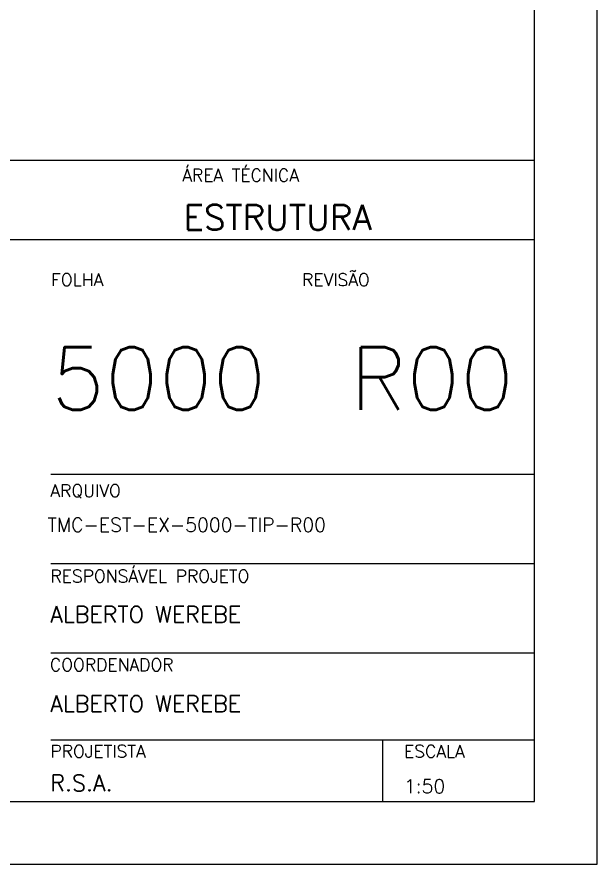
# Model space of a CAD drawing. Extents: x 1005 to 7189, y 1013 to 3983.
# Drawn here: x 6727 to 7189, y 1013 to 1689 of the extents above; entities that cross this region are included whole.
import ezdxf

# ---------------------------------------------------------------- set-up
doc = ezdxf.new("R2010")
doc.units = 0
doc.header["$MEASUREMENT"] = 0
for name, color, linetype in [('1', 1, 'CONTINUOUS'), ('3', 3, 'CONTINUOUS'), ('4', 4, 'CONTINUOUS'), ('6', 6, 'CONTINUOUS')]:
    doc.layers.add(name, color=color, linetype=linetype)
doc.styles.get("Standard").update_dxf_attribs({"font": 'ROMANS.SHX'})

msp = doc.modelspace()

# ---------------------------------------------------------------- linework, layer by layer
at = {"layer": '1', "linetype": 'Continuous'}
for p, q in [((7138.994654, 1574.038968), (6254.762797, 1574.038968)), ((7138.994654, 1510.816939), (6254.762797, 1510.816939)), ((7138.994654, 1323.616355), (6753.796552, 1323.616355)), ((7138.994654, 1252.38176), (6753.796552, 1252.38176)), ((7138.994654, 1181.147166), (6753.796552, 1181.147166)), ((7138.994654, 1111.946937), (6753.796552, 1111.946937)), ((7018.210014, 1111.946937), (7018.210014, 1063.09205))]:
    msp.add_line(p, q, dxfattribs=at)
msp.add_lwpolyline([(1005.01258, 1013.090475), (7189.246905, 1013.090475), (7189.246905, 3983.090475), (1005.01258, 3983.090475), (1005.01258, 1013.090475)], dxfattribs=at)
at = {"layer": '6', "linetype": 'Continuous'}
msp.add_lwpolyline([(1155.015047, 1063.09205), (7139.251311, 1063.09205), (7139.251311, 3933.090975), (1155.015047, 3933.090975), (1155.015047, 1063.09205)], dxfattribs=at)

# ---------------------------------------------------------------- texts
at = {"layer": '3', "linetype": 'Continuous'}
for s, height, p in [('ÁREA TÉCNICA', 9.9999, (6858.584438, 1557.305714)), ('REVISÃO', 9.9999, (6954.063455, 1474.046383)), ('FOLHA', 9.9999, (6754.065455, 1474.046383)), ('ARQUIVO', 9.9999, (6753.49692, 1305.771735)), ('TMC-EST-EX-5000-TIP-R00', 11, (6751.100858, 1278.111623)), ('RESPONSÁVEL PROJETO', 10, (6753.49692, 1237.700564)), ('ALBERTO WEREBE', 12.99987, (6753.425453, 1205.626372)), ('COORDENADOR', 9.9999, (6753.088587, 1167.007283)), ('ALBERTO WEREBE', 12.99987, (6753.425453, 1134.391777)), ('PROJETISTA', 9.9999, (6753.49692, 1097.988671)), ('ESCALA', 9.9999, (7035.388518, 1097.988671)), ('R.S.A.', 13, (6753.425453, 1071.240644)), ('1:50', 11, (7035.231015, 1069.621741))]:
    msp.add_text(s, height=height, dxfattribs=at).set_placement(p)
at = {"layer": '4', "linetype": 'Continuous'}
msp.add_text('ESTRUTURA', height=19.9998, dxfattribs=at).set_placement((6859.604235, 1518.690528))
at = {"layer": '6', "linetype": 'Continuous'}
for s, p in [('5000', (6754.065455, 1375.228914)), ('R00', (6992.297564, 1375.228914))]:
    msp.add_text(s, height=50, dxfattribs=at).set_placement(p)

doc.saveas('drawing.dxf')
